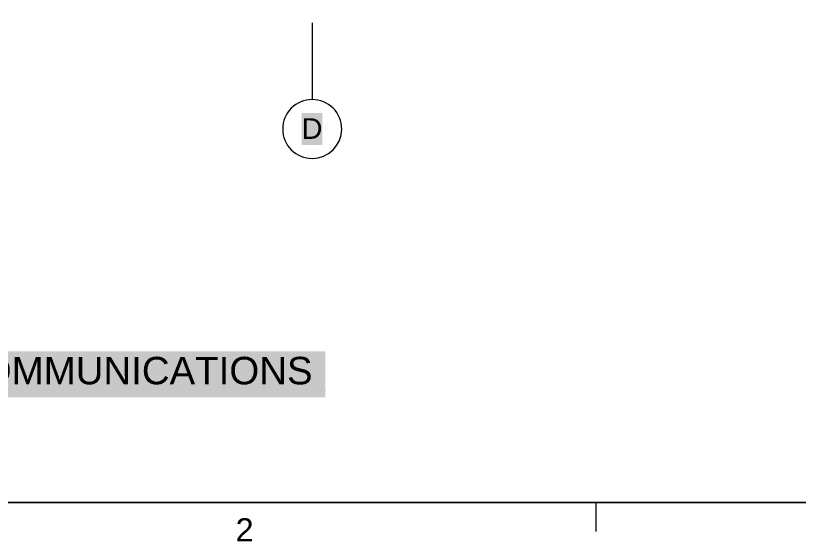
# Model space of a CAD drawing. Header units: millimetres. Extents: x 0.7 to 36.3, y 0.7 to 47.9.
# Drawn here: x 21.09 to 27.87, y 0.67 to 5.23 of the extents above; entities that cross this region are included whole.
import ezdxf

# ---------------------------------------------------------------- set-up
doc = ezdxf.new("R2010")
doc.units = ezdxf.units.MM
doc.header["$LTSCALE"] = 0.007
doc.layers.add('PDF_Geometry', color=7, linetype='Continuous', true_color=0x777777)
doc.layers.add('PDF_Solid Fills', color=7, linetype='Continuous', true_color=0xffffff)
doc.layers.add('PDF_Text', color=7, linetype='Continuous')
doc.styles.add('PDF Arial', font='arial.ttf')
doc.styles.add('PDF GillSansMT', font='arial.ttf')

msp = doc.modelspace()

# ---------------------------------------------------------------- linework, layer by layer
at = {"layer": 'PDF_Geometry', "color": 7, "lineweight": 9}
msp.add_lwpolyline([(32.3645, 1.0083), (1.135, 1.0083), (32.3645, 1.0083), (32.3645, 22.9929), (1.135, 22.9929), (32.3645, 22.9929)], close=True, dxfattribs=at)
at = {"layer": 'PDF_Geometry', "lineweight": 9}
msp.add_lwpolyline([(23.659, 5.1648), (23.659, 4.4998, 0.416667), (23.404, 4.2448, 0.414218), (23.659, 3.9898, 0.412859), (23.9157, 4.2448, 0.415306), (23.659, 4.4998)], format="xyb", dxfattribs=at)
at = {"layer": 'PDF_Geometry', "color": 7, "lineweight": 9}
msp.add_lwpolyline([(26.1173, 0.7583), (26.1173, 1.0083)], dxfattribs=at)
at = {"layer": 'PDF_Solid Fills', "lineweight": 9, "transparency": 33554559}
msp.add_solid([(23.5674, 4.1065), (23.7474, 4.1065), (23.5674, 4.3848), (23.7474, 4.3848)], dxfattribs=at)
at = {"layer": 'PDF_Solid Fills', "lineweight": 0, "transparency": 33554559}
msp.add_solid([(18.7527, 1.9191), (23.7719, 1.9191), (18.7527, 2.3179), (23.7719, 2.3179)], dxfattribs=at)
at = {"layer": 'PDF_Solid Fills', "color": 7, "lineweight": 35, "transparency": 33554559}
msp.add_solid([(14.9111, 1.9716), (23.7774, 1.9716), (14.9111, 1.9949), (23.7774, 1.9949)], dxfattribs=at)

# ---------------------------------------------------------------- texts
at = {"layer": 'PDF_Text', "color": 8, "true_color": 0x777777, "insert": (23.5683, 4.2489), "char_height": 0.1787, "attachment_point": 4, "style": 'PDF Arial'}
msp.add_mtext('D', dxfattribs=at)
at = {"layer": 'PDF_Text', "attachment_point": 4}
for s, insert, char_height, style in [('MAIN FLOOR PLAN -POWER & COMMUNICATIONS', (15.6617, 2.1501), 0.238113, 'PDF Arial'), ('2', (22.9967, 0.7725), 0.2005, 'PDF GillSansMT')]:
    msp.add_mtext(s, dxfattribs=dict(at, insert=insert, char_height=char_height, style=style))

doc.saveas('drawing.dxf')
